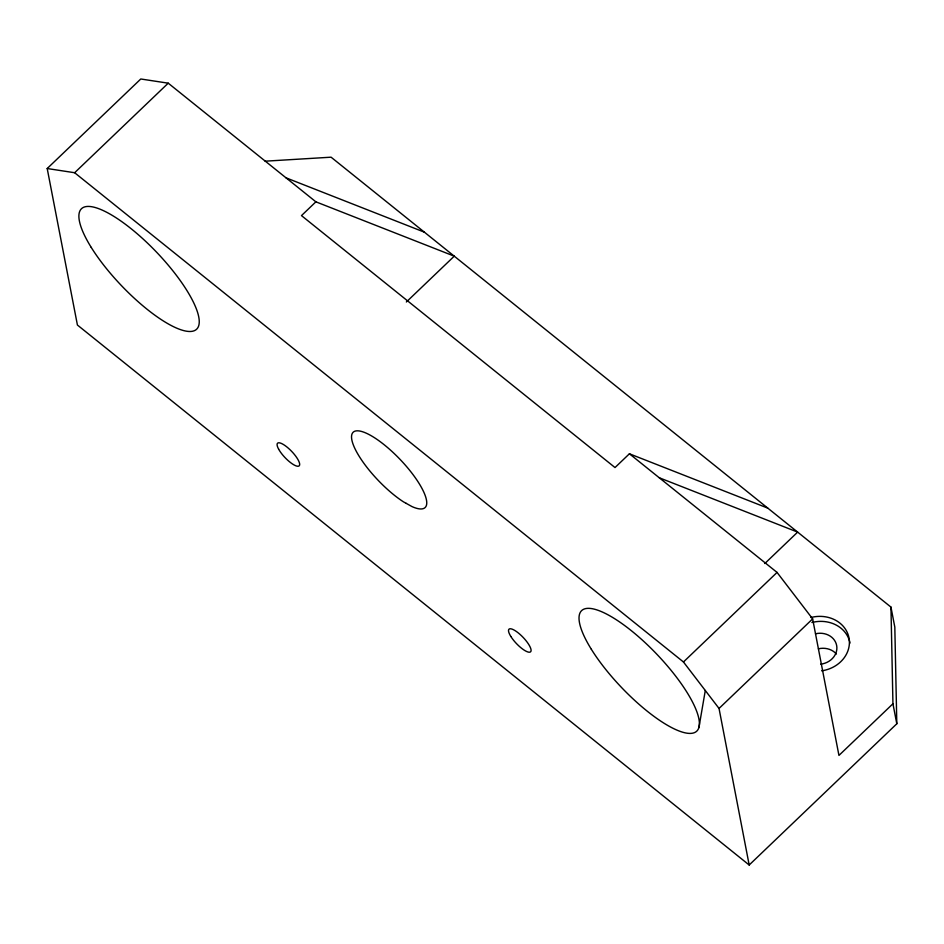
<?xml version="1.0" encoding="UTF-8"?>
<svg xmlns="http://www.w3.org/2000/svg" width="944" height="944" viewBox="0 0 944 944"><rect width="100%" height="100%" fill="white"/><g stroke="black" fill="none" stroke-linecap="round" stroke-linejoin="round"><path stroke-width="1.42" d="M698.926 727.6L705.298 690.501L683.456 661.98L74.647 172.728L47.2 168.528L77.42 325.031L749.182 865.011L896.8 723.788L894.818 627.123L890.959 607.098L331.084 157.188L265.087 161.188M47.2 168.528L140.786 78.989L168.233 83.178L315.886 201.827L454.253 256.166L406.357 301.997M74.647 172.728L168.233 83.178M315.886 201.827L301.478 215.61L615.016 467.551L629.412 453.781L767.791 508.12M764.817 563.521L797.645 532.109L659.278 477.77M683.456 661.98L777.054 572.418L812.642 618.886L838.945 755.424L892.941 703.764L890.959 607.098M749.182 865.011L719.033 708.448L812.642 618.886M286.02 177.826L424.399 232.177M629.412 453.781L777.054 572.418M705.298 690.501L719.033 708.448M892.941 703.764L896.8 723.788M818.389 648.811A17.712 15.446 -10.9 0 1 836.408 654.039M810.943 617.506A31.246 27.246 -10.9 0 1 848.951 637.684A31.246 27.246 -10.9 0 1 821.634 670.83M815.498 633.79A17.712 15.446 -10.9 0 1 836.691 645.696A17.712 15.446 -10.9 0 1 820.725 664.163M811.911 622.509A31.246 27.246 -10.9 0 1 849.978 643.053M406.18 503.353L403.477 501.854A52.085 15.151 46.3 0 1 351.569 436.034A52.085 15.151 46.3 0 1 406.616 466.631A52.085 15.151 46.3 0 1 411.997 506.586L406.18 503.353M278.622 449.132A15.623 4.543 46.3 0 0 298.174 466.242A15.623 4.543 46.3 0 0 288.38 448.223A15.623 4.543 46.3 0 0 278.622 449.132M510.834 636.457A15.623 4.543 46.3 0 0 530.233 652.044A15.623 4.543 46.3 0 0 518.362 632.987A15.623 4.543 46.3 0 0 510.834 636.457M91.238 247.411A83.332 24.249 46.3 0 0 194.665 330.542A83.332 24.249 46.3 0 0 131.369 228.908A83.332 24.249 46.3 0 0 91.238 247.411M591.381 649.342A83.332 24.249 46.3 0 0 694.819 732.461A83.332 24.249 46.3 0 0 631.524 630.84A83.332 24.249 46.3 0 0 591.381 649.342"/></g></svg>
